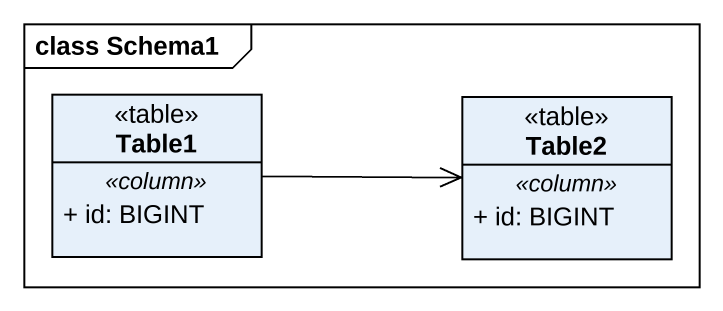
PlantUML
@startuml
mainframe class Schema1
hide circle
hide empty members
skinparam classAttributeIconSize 0
class Table1 <<table>> {
  .. <<column>> ..
  + id: BIGINT
}
class Table2 <<table>> {
  .. <<column>> ..
  + id: BIGINT
}
Table1 -right-> Table2
@enduml
